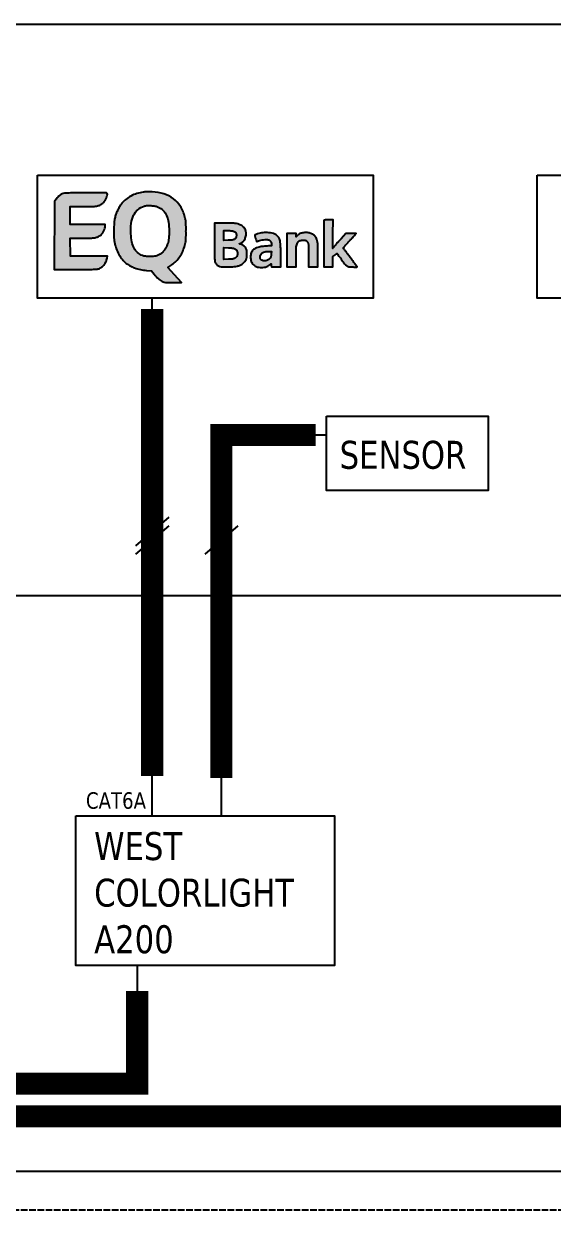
# Model space of a CAD drawing. Header units: millimetres. Extents: x 430 to 9320, y -2045 to 5442.
# Drawn here: x 2161 to 2641, y -742 to 353 of the extents above; entities that cross this region are included whole.
import ezdxf

# ---------------------------------------------------------------- set-up
doc = ezdxf.new("R2010")
doc.units = ezdxf.units.MM
doc.linetypes.add('ACAD_ISO02W100', pattern=[15, 12, -3])
doc.layers.add('def', color=7, linetype='Continuous', plot=False)
doc.styles.get("Standard").update_dxf_attribs({"font": 'Arial.ttf'})

msp = doc.modelspace()

# ---------------------------------------------------------------- hatches: boundary and pattern name
at = {"transparency": 33554687}
h = msp.add_hatch(color=2, dxfattribs=at)
h.dxf.hatch_style = 1
edge = h.paths.add_edge_path()
edge.add_arc((2199.8, 189.9), 9.3, 101.0553, 114.4272)
edge.add_arc((2201, 187.1), 12.4, 114.4272, 125.2375)
edge.add_arc((2201.6, 186.3), 13.3, 125.2375, 135.6504)
edge.add_arc((2201.7, 186.2), 13.5, 135.6504, 145.9729)
edge.add_line((2190.5, 193.8), (2189.1, 191.6))
edge.add_line((2189.1, 191.6), (2188.8, 129.8))
edge.add_line((2188.8, 129.8), (2207.7, 129.8))
edge.add_arc((2207.6, 1093.1), 963.3, 270.0082, 270.4792)
edge.add_arc((2212.3, 531), 401.2, 270.4792, 271.3854)
edge.add_arc((2210, 624.8), 495, 271.3854, 271.9671)
edge.add_arc((2226.8, 136.1), 6.04, 271.967, 285.5213)
edge.add_arc((2225.8, 139.5), 9.55, 285.5213, 304.4374)
edge.add_arc((2223.8, 142.4), 13.1, 304.4374, 319.3506)
edge.add_arc((2223.3, 142.9), 13.8, 319.3506, 333.8983)
edge.add_arc((2224.9, 142.1), 12, 333.8984, 350.0337)
edge.add_line((2236.7, 140), (2237.1, 141.8))
edge.add_line((2237.1, 141.8), (2220.3, 141.9))
edge.add_line((2220.3, 141.9), (2203.5, 142))
edge.add_line((2203.5, 142), (2203.2, 158.2))
edge.add_line((2203.2, 158.2), (2213.7, 158.2))
edge.add_arc((2213.7, 445.9), 287.7, 270.0001, 271.5287)
edge.add_arc((2220.7, 187.1), 28.8, 271.5288, 279.806)
edge.add_arc((2223.6, 169.8), 11.3, 279.8061, 294.7663)
edge.add_arc((2223.6, 169.9), 11.4, 294.7663, 309.5901)
edge.add_arc((2225.2, 168), 8.96, 309.5902, 323.6672)
edge.add_arc((2219.1, 172.5), 16.5, 323.6672, 332.5814)
edge.add_arc((2219.7, 172.2), 15.8, 332.5815, 341.5938)
edge.add_arc((2228.9, 169.1), 6.16, 341.5938, 359.8278)
edge.add_line((2235, 169.1), (2235, 170.7))
edge.add_line((2235, 170.7), (2203.3, 170.7))
edge.add_line((2203.3, 170.7), (2203.3, 187))
edge.add_line((2203.3, 187), (2215, 187))
edge.add_arc((2215, 560.5), 373.5, 270, 271.3558)
edge.add_arc((2223.2, 211.9), 24.7, 271.3558, 281.1914)
edge.add_arc((2226.3, 196.3), 8.83, 281.1914, 300.5873)
edge.add_arc((2224.1, 200), 13.1, 300.5872, 315.0001)
edge.add_arc((2226.4, 197.7), 9.86, 315, 328.727)
edge.add_arc((2219.8, 201.7), 17.6, 328.7269, 337.6303)
edge.add_arc((2220.9, 201.2), 16.4, 337.6304, 346.3354)
edge.add_arc((2234.4, 198), 2.53, 346.3354, 380.9936)
edge.add_arc((2236.2, 198.6), 0.633, 20.9937, 85.9991)
edge.add_arc((2230.3, 114.5), 85, 85.9991, 88.0026)
edge.add_arc((2228.1, 52.7), 146.8, 88.0026, 89.9014)
edge.add_arc((2224.6, -1980.4), 2179.9, 89.9014, 90.1661)
edge.add_arc((2220.7, -637.3), 836.8, 90.1662, 90.6539)
edge.add_arc((2217.3, -331.5), 531, 90.6539, 91.3396)
edge.add_arc((2222.6, -559.7), 759.3, 91.3396, 91.7437)
edge.add_arc((2199.8, 189.8), 9.41, 91.7437, 101.0553)
h = msp.add_hatch(color=2, dxfattribs=at)
h.dxf.hatch_style = 1
h.paths.add_polyline_path([(2263.8, 198.8, 0.041017), (2258.4, 196.5, 0.042659), (2253.7, 193.5, 0.059605), (2250.2, 190.1, 0.033609), (2248.3, 187.4, 0.022771), (2246.5, 184.2, 0.022391), (2245, 180.8, 0.027731), (2243.9, 177.4, 0.043448), (2243.2, 173.5, 0.011984), (2242.9, 167.1, 0.012408), (2242.8, 160.7, 0.034373), (2243.2, 156.2, 0.038285), (2244.5, 150.3, 0.03949), (2246.8, 144.7, 0.041727), (2249.8, 139.8, 0.058368), (2253.2, 136.1, 0.049105), (2257.1, 133.3, 0.040423), (2261.7, 131.2, 0.037889), (2266.9, 129.7, 0.032165), (2272.5, 129), (2276.9, 128.7), (2279.3, 125.6, 0.030703), (2283.3, 121.3, 0.091703), (2286.6, 119, 0.084209), (2290.6, 118, 0.023289), (2297.2, 117.9), (2304.2, 118), (2298, 124.9), (2291.8, 131.7), (2295.5, 134.2, 0.048887), (2299.4, 137.5, 0.048474), (2302.7, 141.5, 0.045576), (2305.3, 146.2, 0.034854), (2307.3, 151.9, 0.022788), (2307.9, 154.2, 0.025276), (2308.2, 156.5, 0.016172), (2308.3, 159.5, 0.003722), (2308.3, 164.7, 0.003815), (2308.3, 169.7, 0.015568), (2308.2, 172.8, 0.024026), (2307.9, 175.1, 0.023331), (2307.3, 177.4, 0.068965), (2303.2, 187.1, 0.093334), (2296.9, 194.1, 0.091361), (2288.3, 198.5, 0.063315), (2277.6, 200.3, 0.008607), (2275.4, 200.3, 0.0074), (2273, 200.3, 0.007468), (2270.9, 200.2, 0.021216), (2269.4, 200, 0.043399)])
h.paths.add_polyline_path([(2273.1, 187.9, -0.031023), (2276.7, 187.8, -0.031012), (2280.4, 187.4, -0.059386), (2283.2, 186.5, -0.09124), (2287.6, 183.4, -0.089521), (2290.6, 178.9, -0.070744), (2292.4, 172.8, -0.034479), (2293, 164.7, -0.022883), (2292.7, 158.1, -0.049356), (2291.7, 153.2, -0.061085), (2290, 149.3, -0.059436), (2287.4, 145.8, -0.047907), (2285, 143.8, -0.065645), (2282.5, 142.5, -0.057719), (2279.6, 141.8, -0.028118), (2275.7, 141.6, -0.009571), (2273.3, 141.6, -0.0217), (2271.5, 141.8, -0.041545), (2269.4, 142.2, -0.095889), (2264.4, 145.2, -0.087674), (2261.2, 149.2, -0.072316), (2259.2, 154.8, -0.038347), (2258.3, 162.1, -0.041502), (2258.6, 171.7, -0.082133), (2260.7, 179, -0.103076), (2264.6, 184.1, -0.099815), (2270.3, 187.3, -0.065301)], flags=16)
h = msp.add_hatch(color=7, dxfattribs=at)
h.dxf.hatch_style = 1
h.paths.add_polyline_path([(2355.4, 171.2, 0.039713), (2352.7, 171.7, 0.02401), (2348.9, 172, 0.005395), (2342.5, 172), (2334.1, 172), (2334.2, 154.7, 0.000532), (2334.2, 143.7, 0.006749), (2334.3, 139.6, 0.01607), (2334.5, 137.3, 0.090819), (2334.8, 136.2, 0.051755), (2335.6, 135, 0.048262), (2336.6, 133.9, 0.049059), (2337.8, 133.1, 0.057996), (2339, 132.5, 0.067104), (2341.4, 132.2, 0.008087), (2346.7, 132.2, 0.008722), (2352.1, 132.4, 0.05575), (2354.7, 132.8, 0.041625), (2357.4, 133.8, 0.051949), (2359.8, 135.2, 0.056136), (2361.6, 137, 0.086092), (2363.2, 139.7, 0.094047), (2363.6, 141.4, 0.00821), (2363.6, 143.8, 0.022174), (2363.5, 146.2, 0.053865), (2363.2, 147.9, 0.065377), (2362.5, 149.3, 0.048514), (2361.5, 150.7, 0.053072), (2360.6, 151.4, 0.025568), (2359.4, 152.2, 0.02399), (2358.1, 152.8, 0.159738), (2356.8, 152.9, -0.364699), (2357.1, 153.4, -0.048057), (2357.6, 153.6, 0.084664), (2358.8, 154.1, 0.077691), (2360.7, 155.7, 0.047092), (2361.5, 156.8, 0.049555), (2362.1, 158.3, 0.030944), (2362.6, 160, 0.031117), (2362.9, 161.8, 0.056568), (2362.8, 163.2, 0.042545), (2362.2, 165.7, 0.073107), (2361.3, 167.5, 0.075931), (2359.9, 169, 0.04955), (2357.9, 170.2, 0.044509)])
h.paths.add_polyline_path([(2354, 160.5, -0.031458), (2353.8, 158.8, -0.189722), (2351.3, 156.8, -0.048631), (2349.4, 156.5, -0.010711), (2346.6, 156.3), (2342.7, 156.2), (2342.7, 165.1), (2346.4, 165.1, -0.009226), (2348.9, 165, -0.03819), (2350.7, 164.8, -0.154381), (2353.7, 163.2, -0.094995)], flags=16)
h.paths.add_polyline_path([(2346.8, 149.5), (2342.7, 149.7), (2342.7, 139), (2346.8, 139.1, 0.004387), (2349.2, 139.2, 0.023964), (2350.5, 139.3, 0.041796), (2351.4, 139.6, 0.038005), (2352.3, 139.9, 0.023269), (2352.8, 140.2, 0.044614), (2353.8, 141, 0.115374), (2354.4, 141.6, 0.056947), (2354.9, 143.4, 0.038775), (2355, 144.7, 0.056505), (2354.8, 145.8, 0.056153), (2354.5, 146.8, 0.070555), (2354, 147.6, 0.097482), (2352.7, 148.5, 0.129219), (2350.3, 149.4, 0.007653)], flags=16)
h.paths.add_polyline_path([(2385.6, 154.2, 0.06279), (2385.1, 155.2, 0.072662), (2384.5, 156, 0.07106), (2383.7, 156.6, 0.104022), (2382.2, 157, 0.035058), (2380, 157, 0.033454), (2377.5, 156.7, 0.043468), (2374.4, 155.8, -0.004667), (2372.5, 155.1, -0.000874), (2371.5, 158, -0.001194), (2370.5, 161.1, -0.014181), (2373.2, 162.1, -0.019671), (2375.6, 162.7, -0.02213), (2378, 163.2, -0.035507), (2380.7, 163.4, -0.027319), (2383.6, 163.2, -0.027801), (2386.4, 162.7, -0.057333), (2389.4, 161.7, -0.047384), (2391.3, 160.1, -0.04574), (2392.8, 158.3, -0.07909), (2393.7, 155.7, -0.026787), (2394, 153.1, -0.014927), (2394.2, 149.2, -0.002991), (2394.2, 142.2), (2394.2, 132.1), (2385.8, 132.3), (2385.7, 133.8, 0.003843), (2385.6, 134.8, 0.132026), (2385.5, 135, 0.746765), (2385.3, 135, -0.143823), (2381.5, 132.4, -0.08158), (2376.7, 131.6, -0.083303), (2372.1, 132.4, -0.147136), (2368.9, 134.7, -0.098818), (2367.2, 138.1, -0.087066), (2366.9, 142.1, -0.091736), (2367.9, 145.8, -0.127964), (2370.1, 148.4, -0.058684), (2372.2, 149.5, -0.039297), (2374.8, 150.2, -0.028731), (2378.2, 150.8, -0.011372), (2383, 151.2), (2386, 151.3), (2385.8, 152.9, 0.036641)])
h.paths.add_polyline_path([(2379.9, 145.9, 0.097935), (2377.5, 145, 0.139223), (2376.1, 143.5, 0.15951), (2375.6, 140.5, 0.187311), (2375.9, 139.3, 0.181284), (2378.2, 137.8, 0.101433), (2380.8, 137.8, 0.097642), (2383.4, 138.9, 0.130708), (2385, 140.7, 0.034062), (2385.3, 141.4, 0.050801), (2385.6, 142.7, 0.020091), (2385.7, 144.1), (2385.8, 146.3), (2383.6, 146.2, 0.038013)], flags=16)
h.paths.add_polyline_path([(2445.5, 153.9, 0.002737), (2444, 152.1, 0.016358), (2442.8, 150.6, -0.000779), (2441.5, 149, -0.000014), (2441.5, 152.8, -0.000599), (2441.6, 157, -0.000359), (2441.6, 161.9), (2441.7, 174.8), (2437.7, 174.8, 0.004317), (2436.1, 174.8, 0.012779), (2433.6, 174.7, 0.119748), (2433.5, 174.6, 0.196556), (2433.4, 174.4, 0.000103), (2433.4, 168.3, 0.001346), (2433.3, 161.4, 0.000818), (2433.3, 153.3), (2433.3, 132.1), (2441.6, 132.1), (2441.6, 141.5), (2443.6, 143.1, -0.016288), (2444.6, 143.9, -0.007536), (2445.3, 144.4, -0.00179), (2447, 142.1, -0.004332), (2449.1, 139.2, 0.005191), (2451.6, 135.8, 0.031842), (2452.9, 134.2, 0.059954), (2454.1, 133.2, 0.056779), (2455.5, 132.5, 0.069526), (2456.8, 132.3, 0.007484), (2459.9, 132.1, 0.002857), (2463.3, 132, 0.420134), (2463.5, 132.3, 0.158766), (2463.5, 132.4, 0.000127), (2461.7, 134.9, 0.001372), (2459.7, 137.6, 0.000839), (2457.3, 140.8, -0.000932), (2454.9, 144, -0.001508), (2452.9, 146.8, -0.000221), (2451, 149.4, -0.00068), (2452.6, 151.3, -0.003534), (2454.3, 153.2, -0.002177), (2456.4, 155.5, 0.000714), (2458.5, 157.8, 0.001026), (2460.3, 159.8, 0.000537), (2461.9, 161.5, 0.038675), (2462.7, 162.6), (2458.1, 162.6), (2453.4, 162.6), (2449.1, 157.8, 0.002778), (2447.3, 155.9, 0.002812)])
h = msp.add_hatch(color=7, dxfattribs=at)
h.dxf.hatch_style = 1
edge = h.paths.add_edge_path()
edge.add_arc((2417, 148), 15.3, 96.4753, 103.1385)
edge.add_arc((2415.8, 153.2), 9.95, 103.1385, 112.3247)
edge.add_arc((2415.4, 154.3), 8.74, 112.3247, 122.1815)
edge.add_arc((2415.4, 154.2), 8.84, 122.1815, 131.9583)
edge.add_line((2409.5, 160.8), (2408.1, 159.5))
edge.add_line((2408.1, 159.5), (2408.1, 162.6))
edge.add_line((2408.1, 162.6), (2399.8, 162.6))
edge.add_line((2399.8, 162.6), (2399.8, 132.1))
edge.add_line((2399.8, 132.1), (2408.1, 132.1))
edge.add_line((2408.1, 132.1), (2408.1, 140.9))
edge.add_arc((2829.1, 140.7), 421, 179.1266, 179.9718, ccw=False)
edge.add_arc((2440.7, 146.7), 32.5, 173.6222, 179.1265, ccw=False)
edge.add_arc((2419.3, 149), 11, 162.6813, 173.6222, ccw=False)
edge.add_arc((2417.1, 149.7), 8.67, 149.6281, 162.6813, ccw=False)
edge.add_arc((2414.2, 151.4), 5.38, 133.8424, 149.628, ccw=False)
edge.add_arc((2413.2, 152.4), 3.92, 113.8411, 133.8424, ccw=False)
edge.add_arc((2413.6, 151.5), 4.92, 96.3547, 113.8411, ccw=False)
edge.add_arc((2414.3, 144.9), 11.5, 87.1092, 96.3547, ccw=False)
edge.add_arc((2413.3, 123.9), 32.6, 84.8259, 87.1092, ccw=False)
edge.add_arc((2416, 153.9), 2.47, 69.77, 84.8258, ccw=False)
edge.add_arc((2416.3, 154.8), 1.55, 48.9147, 69.7699, ccw=False)
edge.add_arc((2412.3, 150.2), 7.59, 42.5031, 48.9147, ccw=False)
edge.add_arc((2414.4, 152.1), 4.85, 35.4607, 42.5032, ccw=False)
edge.add_arc((2412.1, 150.5), 7.65, 30.453, 35.4608, ccw=False)
edge.add_arc((2412.4, 150.7), 7.25, 25.3749, 30.453, ccw=False)
edge.add_arc((2416.3, 152.5), 2.98, 15.5187, 25.3748, ccw=False)
edge.add_arc((2415.6, 152.3), 3.65, 2.2736, 15.5187, ccw=False)
edge.add_arc((2216.6, 144.4), 202.9, 1.5321, 2.2735, ccw=False)
edge.add_arc((2229.4, 144.8), 190.1, 0.5139, 1.5321, ccw=False)
edge.add_arc((1933.5, 142.1), 486, 0.0088, 0.5139, ccw=False)
edge.add_line((2419.5, 142.2), (2419.5, 132.1))
edge.add_line((2419.5, 132.1), (2427.9, 132.3))
edge.add_line((2427.9, 132.3), (2428, 141.6))
edge.add_arc((1948.4, 145.6), 479.7, 359.5201, 360.4006)
edge.add_arc((2369.9, 148.5), 58.1, 0.4006, 4.5683)
edge.add_arc((2405.8, 151.4), 22.1, 4.5684, 11.9217)
edge.add_arc((2418.5, 154.1), 9.06, 11.9218, 26.2109)
edge.add_arc((2418.7, 154.1), 8.93, 26.211, 46.1001)
edge.add_arc((2418.6, 154.1), 8.96, 46.1001, 65.9417)
edge.add_arc((2417.9, 152.5), 10.7, 65.9417, 83.8464)
edge.add_arc((2417.2, 146.2), 17.1, 83.8464, 96.4754)

# ---------------------------------------------------------------- linework, layer by layer
for p, q in [((2277.6, -366.1), (2277.6, 103.9)), ((2292.6, -95), (2262.6, -120.9)), ((2292.6, -102.8), (2262.6, -128.7)), ((2355.4, -102.8), (2325.4, -128.7))]:
    msp.add_line(p, q, dxfattribs=at)
at = {"transparency": 33554541}
msp.add_line((2355.4, -102.8), (2325.4, -128.7), dxfattribs=at)
at = {"color": 5, "linetype": 'ACAD_ISO02W100', "ltscale": 0.5, "transparency": 33554687}
msp.add_line((1093.5, -723.7), (3956.9, -723.7), dxfattribs=at)
at = {"transparency": 33554687}
for points in [[(2173.5, 215.4), (2478, 215.4), (2478, 103.9), (2173.5, 103.9)], [(2626.8, 215.4), (2931.3, 215.4), (2931.3, 103.9), (2626.8, 103.9)], [(2435.8, -3.3), (2582.5, -3.3), (2582.5, -70.7), (2435.8, -70.7)], [(2208.4, -366.1), (2443.1, -366.1), (2443.1, -502), (2208.4, -502)]]:
    msp.add_lwpolyline(points, close=True, dxfattribs=at)
for points in [[(2198, 199, 0.058412), (2195.9, 198.4, 0.047204), (2193.9, 197.2, 0.045466), (2192, 195.6, 0.045071), (2190.5, 193.8), (2189.1, 191.6), (2188.8, 129.8), (2207.7, 129.8, 0.002055), (2215.6, 129.8, 0.003954), (2222, 129.9, 0.002538), (2227, 130.1, 0.059211), (2228.4, 130.3, 0.082725), (2231.2, 131.6, 0.065163), (2233.8, 133.9, 0.063562), (2235.7, 136.8, 0.07052), (2236.7, 140), (2237.1, 141.8), (2220.3, 141.9), (2203.5, 142), (2203.2, 158.2), (2213.7, 158.2, 0.00667), (2221.4, 158.3, 0.036132), (2225.6, 158.7, 0.065369), (2228.4, 159.6, 0.064771), (2230.9, 161.1, 0.0615), (2232.4, 162.7, 0.038915), (2233.7, 164.9, 0.039344), (2234.7, 167.2, 0.079729), (2235, 169.1), (2235, 170.7), (2203.3, 170.7), (2203.3, 187), (2215, 187, 0.005916), (2223.8, 187.1, 0.042942), (2228, 187.6, 0.084833), (2230.8, 188.7, 0.062971), (2233.4, 190.7, 0.059967), (2234.9, 192.5, 0.038868), (2236.1, 195, 0.038001), (2236.9, 197.4, 0.152388), (2236.8, 198.9, 0.291499), (2236.2, 199.3, 0.008742), (2233.2, 199.4, 0.008285), (2228.4, 199.5, 0.001155), (2218.3, 199.5, 0.002128), (2211.2, 199.5, 0.002992), (2204.8, 199.3, 0.001763), (2199.5, 199.2, 0.040652)], [(2269.4, 200, 0.043399), (2263.8, 198.8, 0.041017), (2258.4, 196.5, 0.042659), (2253.7, 193.5, 0.059605), (2250.2, 190.1, 0.033608), (2248.3, 187.4, 0.022771), (2246.5, 184.2, 0.022391), (2245, 180.8, 0.027731), (2243.9, 177.4, 0.043448), (2243.2, 173.5, 0.011984), (2242.9, 167.1, 0.012408), (2242.8, 160.7, 0.034374), (2243.2, 156.2, 0.03828), (2244.5, 150.3, 0.039493), (2246.8, 144.7, 0.041729), (2249.8, 139.8, 0.058368), (2253.2, 136.1, 0.049105), (2257.1, 133.3, 0.040427), (2261.7, 131.2, 0.037885), (2266.9, 129.7, 0.032165), (2272.5, 129), (2276.9, 128.7), (2279.3, 125.6, 0.030703), (2283.3, 121.3, 0.091709), (2286.6, 119, 0.084204), (2290.6, 118, 0.023289), (2297.2, 117.9), (2304.2, 118), (2298, 124.9), (2291.8, 131.7), (2295.5, 134.2, 0.048887), (2299.4, 137.5, 0.048476), (2302.7, 141.5, 0.045574), (2305.3, 146.2, 0.034854), (2307.3, 151.9, 0.022788), (2307.9, 154.2, 0.025276), (2308.2, 156.5, 0.016172), (2308.3, 159.5, 0.003722), (2308.3, 164.7, 0.003815), (2308.3, 169.7, 0.015568), (2308.2, 172.8, 0.024026), (2307.9, 175.1, 0.02333), (2307.3, 177.4, 0.068965), (2303.2, 187.1, 0.093356), (2296.9, 194.1, 0.091342), (2288.3, 198.5, 0.063315), (2277.6, 200.3, 0.008608), (2275.4, 200.3, 0.007399), (2273, 200.3, 0.007468), (2270.9, 200.2, 0.021216)], [(2283.2, 186.5, -0.091243), (2287.6, 183.4, -0.08952), (2290.6, 178.9, -0.070744), (2292.4, 172.8, -0.034479), (2293, 164.7, -0.022883), (2292.7, 158.1, -0.049356), (2291.7, 153.2, -0.061085), (2290, 149.3, -0.059442), (2287.4, 145.8, -0.047902), (2285, 143.8, -0.065642), (2282.5, 142.5, -0.057719), (2279.6, 141.8, -0.028118), (2275.7, 141.6, -0.009571), (2273.3, 141.6, -0.0217), (2271.5, 141.8, -0.028134), (2270, 142, -0.038756), (2268.8, 142.4, -0.08564), (2264.4, 145.2, -0.087655), (2261.2, 149.2, -0.072316), (2259.2, 154.8, -0.038343), (2258.3, 162.1, -0.041505), (2258.6, 171.7, -0.082132), (2260.7, 179, -0.103076), (2264.6, 184.1, -0.099815), (2270.3, 187.3, -0.065302), (2273.1, 187.9, -0.031023), (2276.7, 187.8, -0.031012), (2280.4, 187.4, -0.059382)], [(2334.2, 154.7, 0.000532), (2334.2, 143.7, 0.006749), (2334.3, 139.6, 0.01607), (2334.5, 137.3, 0.090819), (2334.8, 136.2, 0.051756), (2335.6, 135, 0.048262), (2336.6, 133.9, 0.04906), (2337.8, 133.1, 0.057996), (2339, 132.5, 0.067104), (2341.4, 132.2, 0.00808), (2346.7, 132.2, 0.00873), (2352.1, 132.4, 0.055751), (2354.7, 132.8, 0.041622), (2357.4, 133.8, 0.051949), (2359.8, 135.2, 0.056139), (2361.6, 137, 0.064879), (2362.9, 139, 0.024157), (2363.3, 140, 0.04661), (2363.5, 140.8, 0.032305), (2363.6, 141.9, 0.006531), (2363.6, 143.8, 0.022174), (2363.5, 146.2, 0.053865), (2363.2, 147.9, 0.065379), (2362.5, 149.3, 0.048513), (2361.5, 150.7, 0.053072), (2360.6, 151.4, 0.025568), (2359.4, 152.2, 0.02399), (2358.1, 152.8, 0.099315), (2357.3, 152.9, -0.098407), (2356.9, 153, -0.428183), (2356.9, 153.2, -0.181223), (2357.1, 153.4, -0.048057), (2357.6, 153.6, 0.07639), (2358.7, 154, 0.043853), (2359.7, 154.8, 0.04182), (2360.7, 155.7, 0.047092), (2361.5, 156.8, 0.049555), (2362.1, 158.3, 0.030944), (2362.6, 160, 0.031117), (2362.9, 161.8, 0.056568), (2362.8, 163.2, 0.042545), (2362.2, 165.7, 0.073108), (2361.3, 167.5, 0.075932), (2359.9, 169, 0.04955), (2357.9, 170.2, 0.044508), (2355.4, 171.2, 0.039714), (2352.7, 171.7, 0.02401), (2348.9, 172, 0.005395), (2342.5, 172), (2334.1, 172)], [(2351.4, 164.6, -0.063169), (2352.7, 164, -0.107956), (2353.5, 163.2, -0.102462), (2353.9, 162, -0.052826), (2354, 160.5, -0.016744), (2353.9, 159.6, -0.045243), (2353.8, 159, -0.058909), (2353.6, 158.5, -0.050131), (2353.2, 158, -0.071127), (2352.2, 157.2, -0.071807), (2351.1, 156.7, -0.044288), (2349.4, 156.5, -0.010711), (2346.6, 156.3), (2342.7, 156.2), (2342.7, 165.1), (2346.4, 165.1, -0.006717), (2348.2, 165.1, -0.016388), (2349.5, 165, -0.021997), (2350.6, 164.8, -0.036662)], [(2433.5, 174.6, 0.196556), (2433.4, 174.4, 0.000103), (2433.4, 168.3, 0.001346), (2433.3, 161.4, 0.000818), (2433.3, 153.3), (2433.3, 132.1), (2441.6, 132.1), (2441.6, 141.5), (2443.3, 142.9, -0.006596), (2444, 143.5, -0.009691), (2444.6, 143.9, -0.005527), (2445.1, 144.3, -0.15288), (2445.2, 144.3, -0.233754), (2445.4, 144.3, -0.001105), (2446.5, 142.8, -0.004743), (2447.7, 141.2, -0.002942), (2449.1, 139.2, 0.005191), (2451.6, 135.8, 0.031842), (2452.9, 134.2, 0.059954), (2454.1, 133.2, 0.05678), (2455.5, 132.5, 0.069524), (2456.8, 132.3, 0.007484), (2459.9, 132.1, 0.002857), (2463.3, 132, 0.420134), (2463.5, 132.3, 0.158766), (2463.5, 132.4, 0.000127), (2461.7, 134.9, 0.001373), (2459.7, 137.6, 0.000838), (2457.3, 140.8, -0.000932), (2454.9, 144, -0.001508), (2452.9, 146.8, -0.000205), (2451.1, 149.2, -0.113598), (2451, 149.4, -0.226834), (2451.1, 149.6, -0.000632), (2452.6, 151.3, -0.003534), (2454.3, 153.2, -0.002177), (2456.4, 155.5, 0.000714), (2458.5, 157.8, 0.001027), (2460.3, 159.8, 0.000537), (2461.9, 161.5, 0.016388), (2462.2, 162), (2462.7, 162.6), (2458.1, 162.6), (2453.4, 162.6), (2449.1, 157.8, 0.002778), (2447.3, 155.9, 0.002812), (2445.5, 153.9, 0.002737), (2444, 152.1, 0.011463), (2443.1, 151.1, -0.001434), (2442.5, 150.3, -0.002348), (2442, 149.6, -0.000282), (2441.6, 149.1, -0.227169), (2441.5, 149, -0.415585), (2441.5, 149.1, -0.000014), (2441.5, 152.8, -0.000598), (2441.6, 157, -0.000359), (2441.6, 161.9), (2441.7, 174.8), (2437.7, 174.8, 0.004317), (2436.1, 174.8, 0.006714), (2434.8, 174.8, 0.002511), (2433.7, 174.7, 0.184872)], [(2378, 163.2, 0.02213), (2375.6, 162.7, 0.019671), (2373.2, 162.1, 0.01157), (2371, 161.3, 0.313955), (2370.7, 160.9, 0.076546), (2370.7, 160.5, 0.000936), (2371.5, 158, 0.000768), (2372.3, 155.5, 0.095596), (2372.5, 155.2, 0.302544), (2372.6, 155.2, 0.001652), (2373.3, 155.4, 0.006232), (2374.1, 155.7, 0.003825), (2375, 156, -0.034729), (2377.5, 156.7, -0.033454), (2380, 157, -0.035057), (2382.2, 157, -0.104022), (2383.7, 156.6, -0.07106), (2384.5, 156, -0.072662), (2385.1, 155.2, -0.062789), (2385.6, 154.2, -0.036641), (2385.8, 152.9), (2386, 151.3), (2383, 151.2, 0.011372), (2378.2, 150.8, 0.028731), (2374.8, 150.2, 0.039297), (2372.2, 149.5, 0.058683), (2370.1, 148.4, 0.127965), (2367.9, 145.8, 0.091735), (2366.9, 142.1, 0.087065), (2367.2, 138.1, 0.098819), (2368.9, 134.7, 0.147136), (2372.1, 132.4, 0.083303), (2376.7, 131.6, 0.08158), (2381.5, 132.4, 0.129426), (2385, 134.7, -0.026294), (2385.3, 135, -0.443682), (2385.5, 135, -0.132026), (2385.6, 134.8, -0.003843), (2385.7, 133.8), (2385.8, 132.3), (2394.2, 132.1), (2394.2, 142.2, 0.002991), (2394.2, 149.2, 0.014927), (2394, 153.1, 0.026787), (2393.7, 155.7, 0.056715), (2393.1, 157.6, 0.06097), (2392.4, 158.8, 0.033569), (2391.3, 160.1, 0.0336), (2390, 161.3, 0.063085), (2388.8, 162, 0.044653), (2386.4, 162.7, 0.027801), (2383.6, 163.2, 0.027318), (2380.7, 163.4, 0.035508)], [(2415.3, 163.2, 0.029082), (2413.5, 162.9, 0.040104), (2412, 162.4, 0.043035), (2410.7, 161.7, 0.042685), (2409.5, 160.8), (2408.1, 159.5), (2408.1, 162.6), (2399.8, 162.6), (2399.8, 132.1), (2408.1, 132.1), (2408.1, 140.9, -0.003688), (2408.2, 147.1, -0.024022), (2408.3, 150.3, -0.047775), (2408.8, 152.3, -0.057017), (2409.6, 154.1, -0.068987), (2410.5, 155.3, -0.087494), (2411.6, 156, -0.076447), (2413.1, 156.4, -0.040363), (2414.9, 156.5, -0.009963), (2416.2, 156.4, -0.065788), (2416.9, 156.2, -0.09125), (2417.3, 156, -0.027983), (2417.9, 155.4, -0.030738), (2418.3, 154.9, -0.021854), (2418.7, 154.3, -0.022161), (2419, 153.8, -0.043032), (2419.2, 153.3, -0.057857), (2419.3, 152.5, -0.003235), (2419.4, 149.8, -0.004443), (2419.4, 146.5, -0.002204), (2419.5, 142.2), (2419.5, 132.1), (2427.9, 132.3), (2428, 141.6, 0.003842), (2428, 148.9, 0.018187), (2427.8, 153.1, 0.032096), (2427.4, 155.9, 0.062429), (2426.7, 158.1, 0.087001), (2424.8, 160.6, 0.086792), (2422.3, 162.3, 0.078283), (2419.1, 163.2, 0.05516)], [(2352.1, 148.9, -0.038508), (2353.2, 148.3, -0.064671), (2354, 147.6, -0.070555), (2354.5, 146.8, -0.056153), (2354.8, 145.8, -0.056506), (2355, 144.7, -0.038775), (2354.9, 143.4, -0.039434), (2354.6, 142.2, -0.076483), (2354.1, 141.3, -0.056269), (2353.8, 141, -0.02095), (2353.4, 140.6, -0.020446), (2352.8, 140.2, -0.023269), (2352.3, 139.9, -0.038005), (2351.4, 139.6, -0.041796), (2350.5, 139.3, -0.023964), (2349.2, 139.2, -0.004387), (2346.8, 139.1), (2342.7, 139), (2342.7, 149.7), (2346.8, 149.5, -0.004881), (2349, 149.5, -0.020261), (2350.3, 149.3, -0.033021), (2351.3, 149.2, -0.042929)], [(2385.7, 144.1, -0.015268), (2385.6, 143.1, -0.02577), (2385.5, 142.2, -0.029789), (2385.3, 141.4, -0.034062), (2385, 140.7, -0.130709), (2383.4, 138.9, -0.097641), (2380.8, 137.8, -0.101433), (2378.2, 137.8, -0.154014), (2376.2, 139, -0.048484), (2375.9, 139.4, -0.070707), (2375.7, 139.8, -0.053111), (2375.6, 140.4, -0.016452), (2375.5, 141.3, -0.116659), (2376.1, 143.5, -0.139223), (2377.5, 145, -0.097935), (2379.9, 145.9, -0.038013), (2383.6, 146.2), (2385.8, 146.3)]]:
    msp.add_lwpolyline(points, format="xyb", close=True, dxfattribs=at)
at = {"color": 1, "transparency": 33554534, "const_width": 20}
msp.add_lwpolyline([(2277.6, -329.9), (2277.6, 93.9)], dxfattribs=at)
at = {"color": 1, "transparency": 33554534}
msp.add_lwpolyline([(2340.4, -331.8, 20, 20, 0), (2340.4, -20.4, 20, 20, 0), (2425.8, -20.4, 0, 0, 0)], format="xyseb", dxfattribs=at)
at = {"transparency": 33554687}
for points in [[(2340.4, -366.1), (2340.4, -20.4), (2435.8, -20.4)], [(2716.6, -501.4), (2716.6, -638.9), (1578.5, -638.9)], [(2264, -502), (2264, -609.2), (1578.5, -609.2)]]:
    msp.add_lwpolyline(points, dxfattribs=at)
at = {"transparency": 33554511}
msp.add_lwpolyline([(3081.4, -688.9), (1193, -688.9), (1193, -166.1), (3081.4, -166.1)], close=True, dxfattribs=at)
at = {"color": 1, "transparency": 33554549, "const_width": 20}
msp.add_lwpolyline([(2716.6, -514), (2716.6, -638.9), (1578.5, -638.9)], dxfattribs=at)
at = {"color": 1, "transparency": 33554544, "const_width": 20}
msp.add_lwpolyline([(2264, -525.1), (2264, -609.2), (1578.5, -609.2)], dxfattribs=at)
at = {"layer": 'def', "transparency": 33554687}
msp.add_lwpolyline([(430.1, 352.6), (4081.6, 352.6), (4081.6, -2044.6), (430.1, -2044.6)], close=True, dxfattribs=at)

# ---------------------------------------------------------------- texts
at = {"transparency": 33554687, "attachment_point": 1}
for s, width, insert, char_height in [('{\\fVerdana|b0|i0|c0|p0;\\W0.8;SENSOR}', 118.393, (2447.7, -25.7), 25.359), ('{\\fVerdana|b0|i0|c0|p0;\\W0.8;CAT6A}', 58.941, (2217.5, -344.7), 15), ('{\\fVerdana|b0|i0|c0|p0;\\W0.8;WEST\\PCOLORLIGHT A200}', 209.297, (2225, -380.9), 25.359)]:
    msp.add_mtext_dynamic_manual_height_columns(s, width=width, gutter_width=126.8, heights=[0], dxfattribs=dict(at, insert=insert, char_height=char_height))

doc.saveas('drawing.dxf')
